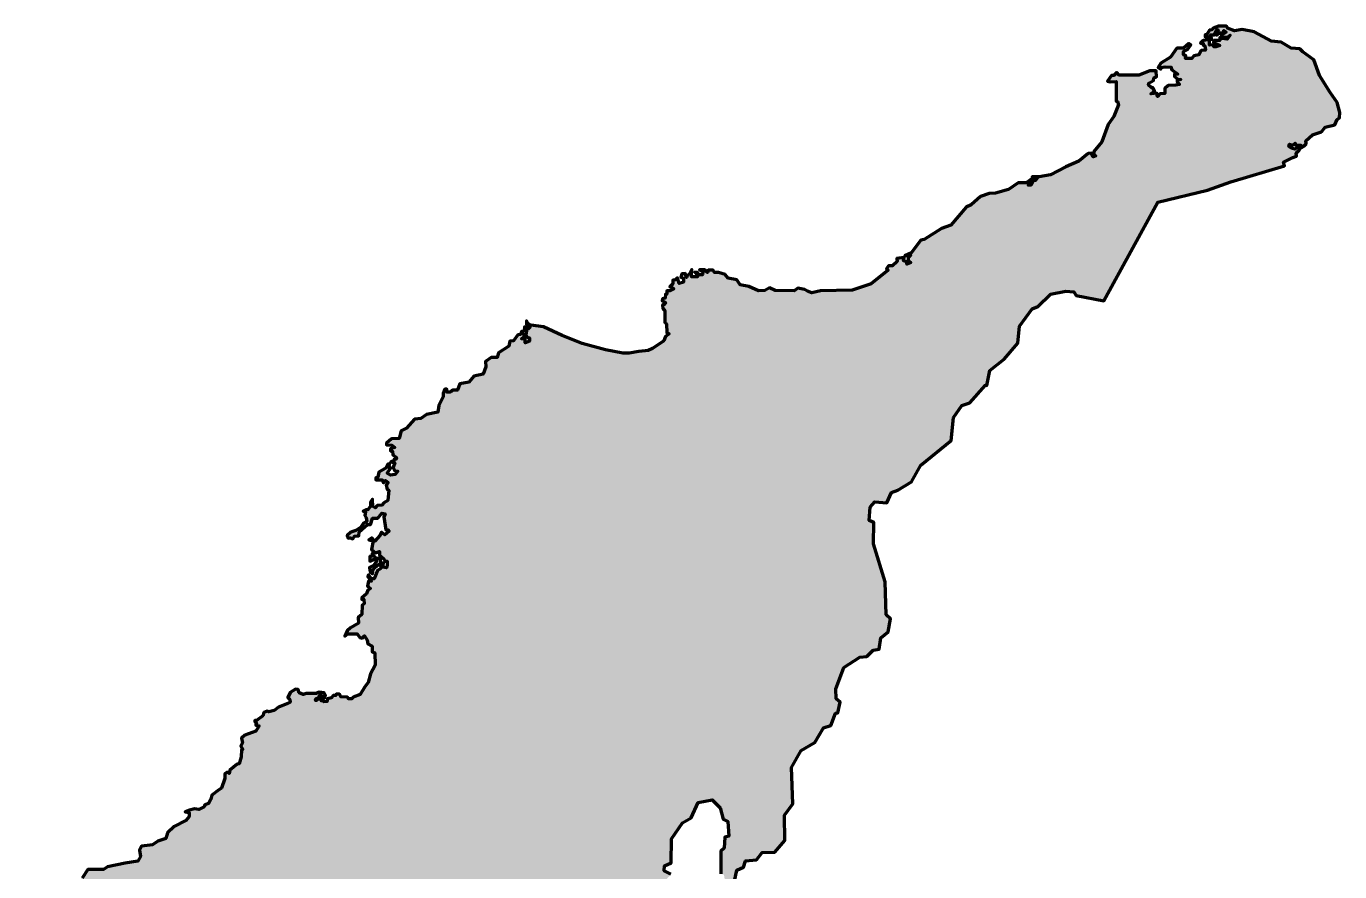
# Model space of a CAD drawing. Header units: inches. Extents: x 74 to 539, y 77 to 711.
# Drawn here: x 146.1 to 374.1, y 564.5 to 711.4 of the extents above; entities that cross this region are included whole.
import ezdxf

# ---------------------------------------------------------------- set-up
doc = ezdxf.new("R2010")
doc.units = ezdxf.units.IN
doc.header["$MEASUREMENT"] = 0
doc.layers.add('g3976', color=7, linetype='Continuous')

# ---------------------------------------------------------------- blocks, each defined once
blk = doc.blocks.new('block 5')
at = {"layer": 'g3976', "true_color": 0xffcc00}
h = blk.add_hatch(color=40, dxfattribs=at)
h.dxf.hatch_style = 2
h.paths.add_polyline_path([(176.0082596232885, 510.9291115649083), (176.0082596232885, 511.817127989925), (173.8769943650323, 514.0668184054866), (170.7984785712598, 519.45419412978), (170.4432676948838, 522.8879207999286), (169.022381125686, 525.2560363727957), (169.0816152361855, 529.2225901234317), (170.1472478653137, 531.3538769135347), (171.2128804944418, 531.7683003685635), (173.8177602545328, 532.4787221213155), (177.0147012056107, 534.7284125368773), (179.7971971698131, 537.9253319561084), (179.8894826651242, 540.3549424833873), (181.7200772149053, 542.7575736066474), (182.5489241249628, 542.7575736066474), (182.9041350013389, 542.0471518538952), (184.324978506843, 541.8103446029779), (185.094591306401, 542.6391699811886), (186.1602239355292, 542.9351898107587), (186.5746258587112, 543.6456115635108), (190.1267776861652, 545.7768983536139), (191.8436410212394, 545.7768983536139), (192.08042674031, 545.1848802263205), (194.8037316577064, 545.1848802263205), (197.8230564046729, 542.8759987639528), (198.8271725475426, 539.8659542429497), (200.7547250033866, 536.8596993269803), (200.8731501606921, 534.5508178646127), (200.16272840794, 534.432414239154), (200.16272840794, 534.0179907841252), (201.8203576325147, 533.9587782054724), (204.7804698008285, 535.7348541191994), (207.089372795043, 535.9124703233109), (207.089372795043, 537.0965065778977), (207.7406035009891, 537.4517174542738), (207.9773892200597, 536.3268722464928), (209.5166578828693, 535.2612396173647), (212.9738542660111, 535.0758288847179), (215.1643321029201, 536.141461513846), (217.8876370203165, 536.0230578883874), (218.4204425689572, 535.431039761094), (220.6037072371939, 534.8786832955745), (224.4792243396322, 534.9775575360012), (225.1304550455783, 536.0431901651293), (228.1497367288513, 536.3984010415054), (228.8009674347974, 536.9312281219928), (230.3994486762597, 537.1088443261042), (230.8730631780945, 536.4576136201581), (232.5307354663628, 536.3984225733521), (233.7739842996023, 534.9183664891953), (233.9515789718669, 533.3791193582324), (234.3659808950489, 532.9646959032036), (234.4844060523544, 530.1229873603485), (233.6119786844084, 527.6241734775097), (232.4871550084744, 527.0913463970222), (232.5463460552803, 524.4864451050845), (231.4214793156527, 522.8287728168161), (231.3622882688467, 521.2895256858533), (231.8951153493342, 520.9343148094773), (232.2503262257102, 521.822331234494), (234.1447842330491, 522.4143708936342), (234.5592292199246, 524.1312557605552), (237.045705354557, 526.3809461761169), (238.6441435323257, 526.5585623802283), (240.5386230715114, 533.7812265969014), (240.8346429010815, 533.8404391755541), (241.1306627306516, 536.0309170124631), (239.7690102719534, 537.51097309662), (238.170529030491, 537.8069929261901), (238.1113379836851, 541.2407195963386), (237.4601072777389, 541.6551430513674), (237.6969360605031, 544.5560426410284), (239.0585885192013, 545.8584825210739), (240.5978356501641, 545.9768861465326), (241.8410844834037, 547.2201349797722), (244.3867731966887, 547.3977511838835), (246.9324834418205, 550.0618435226272), (249.0045576532708, 550.3578633521973), (249.0045576532708, 553.7323774436932), (250.780612035151, 555.0348173237386), (250.780612035151, 556.3964697824368), (251.2542265369857, 557.2845077393004), (252.0830734470433, 557.5805275688704), (252.1422644938492, 560.4222361117255), (253.6815116248121, 562.6127139486345), (256.9968562013487, 562.8495211995519), (258.0032977836709, 564.0335574541386), (256.8784310440432, 564.625575581432), (256.9376651545427, 565.5136135382955), (258.0624888304768, 566.046440618783), (258.1216798772828, 570.1905890416836), (260.0161594164684, 572.973085005886), (261.5553850155845, 573.8611229627495), (262.7632785564066, 576.4837234327427), (265.1597731033336, 576.9857815041776), (266.5806166088377, 575.5649379986734), (267.1134436893252, 573.6112674126817), (267.88307802073, 573.196843957653), (268.0606726929946, 570.6511552443679), (267.4094635188953, 570.4735390402566), (267.2910814252834, 568.5790595010709), (266.6990417661432, 568.0462324205835), (266.6990417661432, 564.1388912486002), (267.2318688466306, 563.9612750444887), (267.4094635188953, 562.8956424153606), (269.0671142753168, 562.8364513685547), (269.4815592621923, 564.7309309077403), (270.6063829381264, 565.2637579882278), (270.9616153463492, 566.3886031960087), (272.8560733536881, 566.5662194001201), (273.8625149360103, 567.8094682333597), (276.0530358366128, 567.8686808120124), (277.8291117503398, 569.8815639766567), (277.7661095666533, 574.2802188285301), (279.1869530721575, 576.275402815119), (278.9394229615423, 582.5685372061781), (280.6562862966165, 585.5286493744919), (283.0243588057901, 586.9495144118429), (284.504414889947, 589.4952031251279), (285.8068763018393, 589.9096265801567), (286.5765106332441, 592.0409133702597), (286.9909125564261, 592.1001044170656), (287.4053144796081, 593.9353713775986), (286.694892726856, 594.527389504892), (286.6356801482033, 596.2442528399662), (288.0611745326125, 599.9893730782877), (290.8436920286617, 601.7654489920147), (292.0277282832485, 601.8838526174734), (293.1525950228761, 602.9494852466015), (294.1589935415047, 603.127101450713), (294.4550133710749, 605.1399846153573), (295.7574747829671, 606.1464261976795), (296.1718767061491, 608.3961166132411), (295.4022423747443, 609.1065383659933), (295.2246477024797, 614.8491464985094), (293.2117645378353, 621.4205800092363), (293.270977116488, 625.150326508955), (292.4421302064305, 625.505537385331), (292.6197679423887, 627.8144188476987), (293.4485717887526, 628.7616478513681), (295.5206675320497, 628.5840316472567), (296.3495144421073, 630.3601075609837), (297.4151686030822, 630.7745310160125), (299.7832411122558, 632.1953745215167), (301.4408918686773, 635.0962741111776), (306.6674892930434, 639.3980141206816), (307.0818912162254, 643.4237589181236), (308.5619903640759, 645.4958331295738), (309.9236212909273, 645.9694476314086), (312.6469262083237, 648.9887616124518), (312.8836903955475, 648.9295597997224), (313.3727216996788, 651.5605792218076), (315.8899668433637, 653.5496481639102), (318.2580393525373, 656.3321548940361), (318.5540591821074, 659.2922670623498), (320.7575853181667, 662.250053791211), (321.7048143218362, 662.6644664803165), (323.9390879351014, 664.8288261870779), (326.6031802738451, 665.3616425016419), (327.9648112006965, 665.2432388761832), (328.3792131238785, 664.5920189361605), (333.2122083890548, 663.6525844610264), (342.561293198458, 680.7830095496529), (351.2153730574056, 682.9107005213432), (355.2392445841774, 684.3218116321016), (364.5547827762929, 687.1219852425127), (364.3673695818954, 687.7393463534694), (365.9989668037097, 688.5551449643765), (366.6163279146664, 688.7756310754326), (366.5722306924553, 689.3488949641782), (367.1234459700952, 689.8229401029485), (367.3329077755984, 690.1757178806381), (367.0352515256728, 690.4843984361164), (366.3296959702937, 689.9993289917933), (365.7674563871009, 690.1867421861908), (365.3375084705417, 690.4623498250108), (365.4367272205169, 690.89229774157), (365.9989668037097, 690.7048845471725), (366.4289147202689, 691.0356137137564), (366.4511355861487, 690.6938602416196), (367.4102501692423, 690.7048630153257), (367.5756147525343, 690.3190123209777), (367.9394168357767, 690.5284741264809), (368.3032189190191, 690.9253491263817), (368.2700598749735, 691.4875887095744), (369.4165876524647, 692.5018248204319), (371.0040876520678, 693.053040098072), (371.6434973741302, 693.824741486768), (373.2861189014973, 694.2216164866687), (373.6940182069509, 695.1476581531039), (374.1239661235101, 695.467363014135), (374.1458424798414, 696.4154532916758), (373.6938459521766, 698.1462692634653), (372.5032209524742, 699.866060929702), (370.651137619604, 702.8205748178523), (369.6258772031936, 705.5546025949466), (367.7186723425593, 706.9105921779409), (367.2225785926833, 707.4287345389225), (365.6902001208442, 707.5830748166617), (364.0034813712659, 708.6303838441776), (362.2947140105819, 708.773699816364), (359.3181515113261, 710.4163213437312), (357.2014848451886, 710.8352449547375), (355.9006167899582, 710.6037345381287), (354.6769188735975, 711.0557310657935), (354.4674570680943, 711.3754359268247), (353.1004431795472, 711.3754359268247), (353.1007446254021, 711.3754036290545), (352.174702958967, 711.0556987680234), (351.9431925423582, 710.7359939069921), (351.5242258676582, 710.6808723792282), (351.0501807288879, 709.9532682127434), (350.7745730900679, 709.8981466849793), (350.7745730900679, 709.534344601737), (351.4470557287887, 709.534344601737), (351.590371700975, 709.0713237685194), (351.9541737842174, 709.1595182129419), (351.7116390620558, 709.8981466849793), (352.3841217007766, 709.8981466849793), (352.7920210062302, 710.7580425180978), (353.023531422839, 710.7470397443917), (352.637680728491, 709.8761196057205), (352.858166839547, 709.8871223794266), (353.3983578116341, 710.250924462669), (353.9716217003797, 710.2399216889629), (354.037724470003, 710.625772383311), (354.423575164351, 710.3722133555965), (353.6298251645494, 709.8320223835094), (353.872359886711, 709.523341828031), (354.6440612754069, 709.4902904432194), (355.0960578030717, 709.7989709986978), (354.6220126643013, 709.126488359977), (353.7951897478414, 709.236731415505), (353.3321258509302, 709.4351689154554), (353.3211876727646, 708.8949779433682), (352.362073089671, 708.8949779433682), (352.2408057285902, 708.5642487767842), (353.3322119783173, 708.024057804697), (352.637680728491, 707.7815230825355), (352.2959272563542, 707.7705203088294), (352.2849890781885, 708.123298086519), (351.5573849117038, 708.1012494754134), (351.5242258676582, 708.729634891923), (351.2155453121799, 709.2367529473518), (350.8737918400431, 708.9390966974262), (350.4107710068255, 708.894999475215), (349.9477501736079, 708.4319786419974), (350.4107710068255, 708.4429814157035), (350.4217091849912, 708.1012279435666), (350.7303897404695, 708.0020091935914), (350.8296084904447, 707.2192834993426), (350.0689314073016, 707.1641619715787), (349.661032101848, 706.38143627733), (348.8231848798353, 706.2270959995907), (348.44835849104, 705.7530508608204), (347.3900251579713, 705.775099471926), (347.400963336137, 706.2381203051435), (347.015112641789, 706.4034848884355), (347.015112641789, 706.9877730827338), (347.7206681971682, 707.3405508604235), (348.2829077803609, 708.1453251657779), (347.9521355500834, 708.3878598879394), (347.0260938836482, 707.5500126659266), (345.8685418006043, 707.5610154396327), (344.7440626342187, 706.0176126622407), (343.1014411068516, 704.9703036347248), (342.6273959680812, 704.2206508571344), (343.1124654124044, 703.9229946072088), (343.1015272342387, 704.2096265515817), (343.8291744644171, 704.3308939126624), (344.8654161226867, 704.2537237737928), (344.9205376504506, 703.8458244683393), (346.0119439001778, 703.0630987740905), (345.4386800114322, 703.0410501629849), (345.4496181895979, 702.6331508575313), (346.0449306894491, 702.1921786354193), (346.5740973559834, 702.1039841909969), (345.9016147172627, 701.9937411354689), (345.9016147172627, 701.6960848855433), (346.3536112449274, 701.2330640523257), (345.6811286062067, 701.1228209967978), (344.3361202650716, 701.0897696119862), (343.7518320707732, 700.5385543343461), (343.8069535985372, 699.6676341956751), (342.8919362376549, 699.6235369734638), (342.5171098488597, 699.171540445799), (342.3958424877789, 699.7337800289919), (341.3264848491573, 699.612512667911), (342.0099917934309, 700.0865578066814), (341.7343841546109, 700.6047001676629), (341.3705820713685, 700.7700647509549), (340.962682765915, 701.1338668341973), (341.0287855355382, 701.4976689174398), (341.7894626186813, 701.9386411395517), (341.8556084519981, 702.4126862783221), (342.3076049796629, 702.5890751671669), (342.2966668014972, 703.6253598891301), (341.1942362462173, 703.6253598891301), (339.2760070800302, 702.8646828059868), (335.8584723586624, 702.8867314170925), (335.439548747656, 703.3277036392044), (334.9214063866744, 702.79853697267), (334.5135070812208, 702.79853697267), (333.8410244425, 701.8394223895765), (334.2819966646121, 701.6961064173902), (335.329305692128, 701.7512279451541), (335.3402438702936, 698.3667661404447), (335.5828216561488, 698.3006203071279), (335.7592105449936, 697.7053078072768), (334.9213633229808, 695.7209328077728), (333.9512244343344, 694.3098216970145), (332.8377695735017, 691.3001862811002), (331.4266584627434, 689.6355161426275), (331.4375966409091, 689.1063494760931), (331.8123799660107, 688.8748390594843), (331.3273105216875, 688.6984501706396), (331.0186299662091, 689.3378598927019), (330.4453660774635, 689.2717140593851), (328.8688903834132, 687.9377730874963), (326.5648105228781, 686.9345612821917), (323.9410688650054, 685.5565230880917), (321.9566938655015, 685.2037453104022), (320.7550445602463, 685.2147480841081), (321.6700619211287, 685.0383591952633), (321.3283084489919, 684.5753383620457), (320.8652876157744, 684.5091925287289), (320.5235341436376, 683.7595397511386), (320.0605563741136, 683.7705425248446), (320.7550876239399, 684.9280946078885), (319.7188029019768, 684.1674175247454), (318.3187160967713, 684.1564147510394), (316.6210161053337, 682.9988626679955), (314.3720577725626, 682.3594529459331), (313.2586029117298, 682.3153557237218), (311.8033945787603, 681.7861890571875), (310.1277001347348, 680.330980724218), (309.3119015238277, 679.9230814187644), (306.6440195800502, 676.8032029473221), (304.9903737471303, 676.2630119752349), (301.9917626367688, 674.3447828090478), (301.4405473591288, 674.2124911424143), (299.7869015262089, 672.0407029485127), (299.7978397043746, 672.0186543374072), (298.6623362324362, 671.4674390597672), (299.6214508155298, 671.6879251708232), (299.4781348433434, 671.3792446153448), (299.2135515100762, 671.2028557264999), (299.2244896882419, 670.6847133655184), (299.6764862159066, 670.3539841989344), (298.9819549660803, 670.0673522545617), (298.992893144246, 670.4642272544625), (298.3975806443947, 670.6406161433072), (298.5188480054755, 671.2249043376056), (297.2400285613508, 671.0485154487608), (297.284125783562, 670.4752515600152), (296.4793514782077, 669.7696960046361), (295.8068688394869, 669.75869323093), (295.4540910617973, 669.2405508699485), (295.7186743950645, 669.0090404533397), (292.7972334235726, 666.6498390650406), (289.4678931466272, 665.5253598986551), (284.0108618979914, 665.4261411486798), (282.4895507953987, 665.0513147598847), (281.7398980178083, 665.3710196209158), (281.2107313512739, 665.6466272597359), (280.0642035737828, 665.8891619818975), (279.4137695461676, 665.3820439264687), (276.1395507969862, 665.4592140653382), (275.1142903805758, 665.9332592041086), (274.3315646863271, 665.470238370891), (273.2401584365999, 665.3930682320214), (271.5644639925744, 666.1647696207174), (270.0651584373937, 666.462425870643), (269.4808702430953, 667.344370314867), (267.9705403823618, 667.6089536481342), (267.463422326933, 668.2483633701966), (266.2948459383363, 668.6121654534389), (265.5782660774043, 668.6121654534389), (265.3467556607955, 668.9980161477869), (264.4868598276771, 668.9980161477869), (264.3545681610435, 668.5790925367805), (263.9135959389316, 669.0531376755508), (262.9875542724964, 669.0751862866565), (263.5938910779004, 668.7113842034141), (263.5277883082771, 668.2042661479853), (262.9324327447324, 668.2042661479853), (262.6458438640532, 668.5790925367805), (262.1497501141772, 668.6672869812029), (262.6237952529476, 668.1381203146685), (262.6237952529476, 667.8514883702958), (261.5764862254316, 667.8624911440018), (261.6426320587484, 669.0972133659153), (261.2567813644005, 668.3255119772193), (260.8268334478412, 668.0829772550577), (260.7055660867605, 667.7081508662626), (260.5070855231165, 668.402682116089), (259.9007702495593, 668.3696307312773), (259.7243813607145, 667.7743182314262), (260.1874021939321, 667.5648564259229), (260.1983403720978, 666.9364710094134), (259.4707792693066, 666.6939362872517), (259.140007039029, 667.675099481451), (258.7982750987391, 667.3333460093141), (258.3683487140266, 667.2561758704445), (258.3683487140266, 666.6498390650406), (257.8391820474923, 666.1096480929534), (258.136816765571, 666.1096480929534), (258.5447376028714, 665.7568703152639), (257.8170903726931, 665.3820439264687), (257.3430667657695, 665.3820439264687), (257.3430667657695, 664.8418529543815), (257.0564348213967, 664.8198043432759), (257.0345584650654, 664.1362973990023), (256.5605348581418, 664.0040057323687), (256.5164376359306, 663.6732765657847), (257.056607076171, 663.3756203158591), (256.9794154054546, 663.0889883714864), (256.5715376318478, 662.9125994826416), (256.6043521663448, 662.3502845379851), (256.9460841066348, 661.9754581491899), (256.9792431506803, 659.9139130108164), (257.2659181587467, 659.660353983102), (257.3430667657695, 658.0949025946045), (257.7288959282707, 657.9185137057597), (257.111534817314, 657.4554928725421), (256.8028542618355, 656.7058400949517), (254.8295250997312, 655.4049720397214), (254.0578237110352, 655.0191213453734), (252.4813264851381, 654.8427324565286), (250.7946292674066, 654.5671248177086), (249.6481014899155, 654.5561220440026), (246.638487605848, 655.1734831549594), (242.5925459361238, 656.2538650991337), (239.1198681551452, 657.6649762098921), (235.8787653863157, 659.15325745952), (233.7069556605674, 659.42886509834), (233.1667431566335, 659.7375456538183), (232.9462570455775, 660.2115907925887), (232.9353188674118, 659.5611567649736), (233.5747285894742, 659.1312088484144), (233.3211910936066, 658.8776498207), (233.1668077521738, 658.7343338485136), (232.6156355382274, 659.1312088484144), (232.5715383160162, 658.546920654116), (232.968413315917, 658.4477019041408), (232.8581271966954, 657.7421463487616), (233.1227105299626, 657.3011741266497), (233.4754883076522, 657.268122741838), (233.4754883076522, 656.6617859364341), (232.7038299826498, 656.3972026031669), (232.7038299826498, 657.0696852418877), (232.1084744191051, 657.0696852418877), (232.7148327563558, 657.5768032973165), (232.2407660857386, 658.039824130534), (232.1415688676102, 658.3815776026709), (231.9100799828482, 657.8083137139253), (231.4360133122311, 657.7421678806085), (230.6753577609347, 656.7058831586453), (230.0579966499779, 656.6838345475397), (229.8705619237335, 655.7688171866573), (228.0625758130744, 654.6112651036134), (227.864138313124, 653.7954664927062), (226.8058049800553, 653.7954664927062), (225.8466688651149, 653.1009352428798), (225.8688897309948, 652.1859178819975), (225.4058258340837, 650.951195660084), (223.8183258344805, 650.5984178823944), (222.9584730650558, 649.5511088548784), (221.3709730654526, 649.2644769105057), (220.9851008392579, 648.1620463552257), (220.1031563950339, 648.1620463552257), (219.8826702839779, 647.8864387164057), (219.6952786214271, 647.7761956608776), (219.1330175063875, 647.7761956608776), (219.1330175063875, 648.2943380218593), (218.769236954992, 648.2943380218593), (218.4936077843252, 647.5446852442689), (218.4936077843252, 646.9824456610761), (217.7550008441344, 645.4941644114482), (217.5786119552896, 644.3035394117459), (215.5721452809865, 643.9176887173979), (214.5910036186341, 643.2341817731243), (213.5326702855654, 643.1129144120436), (212.1325619485131, 641.5254144124405), (211.2175661194775, 641.0623935792228), (210.8647883417879, 639.7394769128869), (209.4867286158412, 639.6843553851229), (208.6158300090168, 638.9236783019797), (208.6158300090168, 638.6260220520542), (209.541871675452, 638.5819248298429), (210.093086953092, 638.1850498299422), (209.3654827866072, 637.9425151077805), (209.3545446084415, 637.6228102467494), (209.7073223861311, 637.5456401078798), (209.7182605642968, 636.9062303858174), (210.3576702863592, 636.4321852470471), (210.3467321081935, 636.1345397630448), (209.9498571082927, 636.1455425367509), (209.938918930127, 635.8478862868253), (209.4097522635927, 635.6825217035333), (210.0712105967606, 635.4951085091357), (209.8066272634935, 634.7013585093341), (210.1042619815723, 634.106046009483), (210.600377263295, 634.0619487872717), (210.1263536563714, 633.4666362874206), (209.3215578191703, 633.4004904541038), (208.7593397678243, 633.7532682317934), (209.4097522635927, 634.6793098982286), (209.1010717081143, 634.6793098982286), (209.1451689303255, 635.3517925369493), (208.8916314344579, 635.2635980925269), (208.6049564263915, 634.6352126760173), (207.3041314348548, 633.9076085095326), (207.1607939308216, 633.0146397597558), (206.808016153132, 632.9374696208862), (206.808016153132, 632.5957161487494), (207.9104467084119, 632.5847133750434), (208.1419786568675, 632.0334980974035), (208.4506592123459, 632.4303730973043), (208.9136369818699, 632.1327168473787), (208.5719050415799, 631.6807203197138), (208.7482939304247, 630.8979946254651), (209.0459286485035, 630.7987758754899), (208.8475342122467, 629.0018140703836), (208.1529814305735, 628.5828904593772), (207.8222522639896, 628.1419182372653), (206.9954508793764, 628.1309154635592), (206.686770323898, 627.7230161581057), (206.245798101786, 627.9545265747145), (206.2235772359061, 629.2112974077336), (205.8928911330157, 628.6711064356464), (205.88195295485, 627.9655508802672), (205.3748348994213, 627.3812626859689), (205.0661543439429, 627.3812626859689), (204.5700821259137, 627.1056550471488), (205.0110543480257, 627.0064362971737), (204.8897654550981, 626.3890751862169), (205.1323001772597, 625.9701515752105), (205.2425432327877, 625.3307418531481), (204.6582765703361, 625.0330856032225), (204.1952126734249, 624.3275300478434), (203.313268229201, 623.743241853545), (202.4423696223766, 623.4566099091722), (201.8250085114198, 622.8943703259795), (202.0124432376642, 622.4203251872091), (202.3431293405546, 622.4974953260787), (202.8061932374658, 622.3321307427867), (203.0597307333334, 622.7841272704514), (203.8314321220294, 622.8502731037682), (203.9196265664517, 623.5117314369362), (205.3197349035041, 624.8346481032721), (205.8929987922496, 624.8236453295661), (206.2347307325396, 625.9150515792933), (207.1607723989748, 625.9260543529994), (207.8222307321428, 626.7969744916704), (208.3844487834888, 626.6646828250368), (208.1970571209379, 626.1134675473969), (208.5057376764163, 623.8755335201786), (208.9467098985283, 623.8755335201786), (209.0790015651619, 623.6219744924642), (208.3293487875715, 623.0266619926131), (207.8001821210372, 623.4566099091722), (207.5686932362752, 622.971540464849), (206.64265156984, 621.9132071317803), (206.1244876770116, 622.5085196316314), (205.5953210104773, 622.144717548389), (206.3008765658564, 621.9793529650971), (206.0472960062953, 620.4690231043636), (206.7418487879684, 619.895759215618), (207.4474043433476, 620.1052210211212), (207.4474043433476, 619.4768356046117), (208.1419571250207, 618.9145960214188), (208.4175432319939, 618.4295265770957), (208.7813237833895, 618.4295265770957), (208.7813237833895, 617.7460196328221), (208.6159807319443, 617.3050474107101), (208.0316710057992, 617.3932418551325), (208.0978599028095, 618.0767487994061), (207.6347960058984, 618.0987974105117), (207.5686932362752, 618.8815231047604), (206.8300432323908, 618.8815231047604), (206.1685848992229, 619.7965404656428), (206.1795230773885, 619.3114710213197), (205.7275480815705, 619.23430088245), (205.7275480815705, 618.4405508826485), (206.4882036328669, 618.7823043547852), (206.9291758549789, 618.6059154659405), (206.8189758631444, 618.2090404660397), (206.3780036410324, 617.6798737995053), (205.7054994704649, 617.3381203273685), (205.8267452996989, 616.5664189386725), (206.2346661369993, 616.2467140776414), (206.3008119703161, 616.9302210219149), (206.5984897520885, 617.3601689384741), (207.2268536367512, 617.8672869939029), (207.612725862946, 617.8121654661389), (207.6346022192773, 617.150707132971), (207.0613383305318, 616.8199779663869), (206.4770716680802, 615.3647696334174), (206.0250966722622, 615.3537668597114), (205.540027227939, 616.0482981095378), (205.4077355613054, 615.706544637401), (206.0581480570738, 614.9458675542578), (205.540027227939, 614.9458675542578), (205.3636383390942, 614.0749474155866), (205.8928050056286, 613.6670481101331), (205.4297411087175, 613.3914404713131), (205.1872494502494, 612.7410064436979), (204.3604050019427, 612.0574994994244), (204.3604050019427, 611.80394047171), (204.6800883311271, 611.814943245416), (204.7903744503487, 610.9991446345089), (204.4265508352595, 610.7786585234528), (204.3824536130483, 609.1580856071913), (203.7320411172799, 608.628918940657), (203.7539174736112, 607.636731440905), (202.4199980335693, 606.8319571355506), (201.8357313711177, 606.313814774569), (201.4057619227117, 605.3767488025811), (201.9349285892461, 605.8287453302459), (203.5665258110604, 605.8177425565399), (204.0405924816776, 605.1562842233719), (204.4264216441788, 605.0791140845023), (204.8343424814792, 605.4649647788502), (205.3083660884027, 604.6932633901542), (205.4186091439307, 604.0759022791975), (206.1682619215211, 603.6790272792967), (206.1682619215211, 602.6978640850975), (206.6312827547387, 602.5214751962528), (206.65315911107, 600.3386626967985), (205.8925035597736, 598.883454363829), (205.4845827224733, 597.3621001975426), (204.8782674489161, 596.6014231143995), (204.0624257743154, 595.2674821425107), (202.871800774613, 594.815485614846), (202.640311889851, 594.4957807538148), (202.0339535526003, 594.4957807538148), (201.8796563385546, 594.7934370037403), (200.7220827236639, 594.8485585315044), (200.4685452277963, 595.3226036702747), (199.8952813390507, 595.3336064439808), (199.8290924420403, 595.1131203329247), (199.3550688351168, 595.1021175592188), (199.07943966445, 594.7162668648708), (198.406978557576, 594.539877976026), (198.3297868868596, 594.0658328372556), (197.7675688355136, 594.0217356150443), (197.7124257759029, 594.1650515872308), (197.2714535537909, 594.1981029720424), (197.3817396730124, 594.550880749732), (197.2384021689793, 594.4847349164152), (196.6540924428341, 594.440637694204), (196.4667007802833, 594.2091272775953), (196.3234063399437, 594.2311758887008), (196.4005549469665, 594.5288321386264), (196.8856243912897, 594.7382939441296), (197.0509674427349, 595.1902904717944), (197.6793743910912, 594.9036585274216), (197.6574980347599, 594.5839536663904), (197.9220813680271, 594.6721481108128), (198.0323244235551, 595.1461932495831), (197.8228841498987, 595.5871654716951), (196.9629452530868, 595.6533113050119), (196.4227758128464, 595.4438494995087), (194.7139869203156, 595.4658981106144), (194.1848202537813, 595.267460610664), (193.5013563732013, 595.5540925550367), (193.3028758095573, 596.1273564437823), (192.8288522026337, 596.1714536659936), (191.9028105361986, 595.6202383883535), (191.5389869211094, 594.7382939441296), (191.8476674765878, 594.4847349164152), (191.9028105361986, 593.9114710276697), (191.3625980322646, 593.6248390832968), (189.9073896992951, 593.062599500104), (189.1357313742927, 592.4893356113585), (188.1875980330584, 592.2688495003025), (187.9120119260851, 592.3790925558305), (187.3277452636336, 592.1696307503273), (187.1623591484948, 591.5853425560289), (186.0819772043205, 590.7474953340162), (185.762293875136, 590.7695439451218), (185.762293875136, 590.5600821396185), (186.0819772043205, 590.2734501952458), (185.9717341487925, 589.9206724175563), (186.533995263832, 589.8545265842395), (185.9717341487925, 588.9284849178042), (184.0425022088993, 588.2119050568723), (183.4802410938598, 587.6606897792324), (183.6566299827045, 586.8779640849835), (183.3259008161206, 586.3157245017908), (183.6897244312097, 585.6983633908341), (183.4581924827542, 585.6653120060224), (183.3920466494374, 584.419565478556), (183.0392688717478, 583.2399647844065), (182.741634153669, 583.1407460344313), (181.4297202610391, 582.1265099235737), (181.297471658099, 581.5642488085342), (180.966742491515, 581.7626863084846), (180.5809133290138, 581.465030058559), (180.5809133290138, 580.6492314476518), (180.0186522139743, 579.0066099202847), (179.5556313807567, 578.7089536703592), (178.3099063851372, 577.7608633928184), (178.155566107398, 577.0773564485448), (177.7586911074972, 576.3166793654017), (177.0972327743292, 576.0961932543456), (176.9979924925073, 575.7654640877616), (176.0499022149665, 575.3024432545441), (175.3333438858813, 575.4016620045193), (174.4293508305518, 575.1811758934633), (173.6686522155618, 574.8835196435377), (174.3962563820466, 574.7732765880097), (174.4071945602122, 574.0677210326305), (173.8118820603611, 573.3621654772514), (171.7724070649399, 572.3589536719467), (170.6258792874488, 571.2124258944555), (170.3282015056764, 570.2753599224675), (168.9281362323177, 569.8123390892499), (168.0130973395885, 569.1288321449764), (166.105914010801, 568.9083460339205), (165.7531362331114, 568.2468877007524), (165.9405278956622, 567.1334328399197), (165.455458451339, 566.3396828401181), (163.2946945629903, 565.9428078402174), (160.1748376233949, 565.303398118155), (159.4913306791213, 564.8844745071486), (156.8014001242383, 564.8844745071486), (155.7761181759811, 563.3851689519679), (154.3760529026223, 562.3378599244519), (154.0894209582496, 561.3787453413584), (154.4201501248336, 560.8275300637184), (154.3209098430116, 561.4669397857807), (154.8500765095459, 562.0843008967375), (155.1808056761299, 561.6984502023895), (155.0154626246847, 561.2354293691719), (155.6548723467471, 561.0039189525631), (156.2391390091987, 561.0700647858799), (157.6612959573566, 560.3755335360536), (158.862923730765, 559.8684154806248), (159.5905278972497, 557.9501863144377), (160.1858403971009, 556.8587800647106), (161.3103195634864, 556.0540057593562), (161.4095598453084, 555.5248390928218), (161.0016390080081, 555.1389883984739), (161.0016390080081, 554.3783113153307), (161.3544167856977, 554.2019224264859), (161.4095598453084, 553.1105161767588), (160.9795903969025, 552.6254467324355), (160.9354931746913, 551.8868182603981), (160.6488612303185, 551.5340404827084), (160.6488612303185, 551.170238399466), (161.0016390080081, 551.004873816174), (161.0567820676189, 550.1780508997141), (161.6410487300704, 548.3590404835022), (161.7512917855984, 543.4862974291648), (162.104069563288, 542.9461064570776), (162.104069563288, 544.1146828456743), (162.2915042895324, 543.695759234668), (162.8537223408784, 543.695759234668), (162.7986223449612, 542.8689363182081), (162.3907015076608, 542.648450207152), (162.093066789582, 541.8877731240088), (161.99382650776, 539.8372522911882), (161.3434140119916, 539.517547430157), (161.332475833826, 539.241939791337), (161.7293508337267, 539.2198911802315), (161.7402890118924, 538.1615578471626), (160.9244904009852, 537.4560022917835), (159.4913306791213, 537.3567835418083), (159.0503584570093, 536.9488842363547), (157.3967126240894, 536.9488842363547), (156.3714306758323, 537.3678078473611), (155.7761181759811, 537.3568050736551), (155.0154626246847, 538.1174821567982), (154.7839306762291, 538.1174821567982), (154.6626848469951, 540.4987321562029), (155.0816084580015, 540.6310238228365), (155.4233403982915, 541.7665272947748), (154.7288306803119, 541.4798953504021), (155.0264653983907, 542.0641835447004), (155.4123376245855, 542.0090620169365), (155.4123376245855, 542.3508154890733), (156.3493820647267, 542.3508154890733), (156.3493820647267, 542.0090620169365), (156.8014001242383, 541.8877946558557), (156.878548731261, 541.1271175727125), (157.2313265089506, 541.2042877115821), (157.2313265089506, 541.6562842392468), (158.201465397597, 541.6562842392468), (158.201465397597, 541.9429161836197), (157.6171987351454, 541.9429161836197), (157.0990348423171, 542.4831071557069), (157.0990348423171, 543.1776384055332), (156.757302902027, 543.3981245165892), (157.2313265089506, 543.3981245165892), (157.3415695644786, 542.9461279889244), (157.859733457307, 542.9461279889244), (158.190462623891, 542.7035932667628), (158.2236216679365, 543.0563710444524), (157.5070202751578, 543.24378423885), (157.3416772237125, 543.6957807665148), (157.8487952791413, 543.6186106276451), (158.0913300013029, 543.9272911831235), (158.5543508345205, 543.9934370164403), (158.6755966637545, 544.4674821552107), (158.2015299931373, 544.4454766077987), (157.8487522154477, 544.9636189687802), (157.462879989253, 544.4013793855875), (157.462879989253, 545.2502509131531), (157.3967341559362, 545.5699557741842), (158.1904841557377, 545.7904418852403), (158.1463869335266, 546.1762925795882), (157.341634160019, 546.2093439643999), (157.0880536004578, 545.8345175756047), (155.8864258270495, 545.8345175756047), (156.1069119381054, 545.261253686859), (155.7761827715215, 545.1510106313311), (155.6989911008051, 544.7982328536415), (155.0595813787427, 544.7872300799355), (155.0705195569084, 545.140007857625), (154.2657667834008, 545.140007857625), (153.9680890016284, 545.6030286908426), (154.089377894556, 547.069261329365), (154.6626417833016, 546.9369696627314), (155.0815653943079, 547.6425252181106), (155.0706272161423, 548.0945217457753), (154.5635091607135, 547.4220391070546), (154.2989258274463, 547.8740356347193), (153.8579536053344, 547.9181328569306), (153.7477105498064, 548.3260321623841), (154.1445855497071, 548.3370349360902), (154.4973633273967, 548.9213231303885), (153.9130536012516, 549.0425904914694), (153.9130536012516, 549.6158543802148), (153.450032768034, 549.7260974357429), (153.339789712506, 550.1229724356436), (153.9461480497567, 550.1229724356436), (154.1004883274959, 550.7513578521532), (153.0752063792388, 550.8505766021284), (152.6232313834208, 550.3434585466996), (152.6122932052551, 550.3875557689108), (152.2595154275656, 550.9718439632093), (151.9949320942984, 550.9497953521036), (151.5976049256151, 550.3736892595828), (151.3274448440312, 549.1857557407283), (150.1729502832304, 548.5066412931983), (149.9013045042185, 547.1483908662918), (148.4072096559592, 545.7222289946322), (148.4072096559592, 544.1602442334668), (149.3579914143478, 542.8019938065603), (149.4938143038538, 541.1720976006418), (148.9505012139831, 541.1041861558888), (148.8146783244771, 539.2705556157114), (146.3019548686166, 536.2824089828863), (146.0981990025108, 534.9241585559798), (147.1168706738056, 534.177132663697), (147.2527150951584, 529.2874440459415), (149.8333499957719, 526.5030317473754), (149.8333499957719, 525.4843385442339), (150.7841532860073, 522.8357491351738), (151.8707364020551, 522.5641033561618), (151.9386478468081, 520.4588055051256), (153.9081012764915, 518.0139934940181), (153.9081012764915, 514.6862681055813), (154.3835029216092, 514.3467108818164), (156.8962263774697, 510.0003138220849), (158.6619454728942, 509.3890892874612), (159.0694356732589, 508.7099533080846), (159.7485716526356, 508.5741304185786), (160.0881288764005, 509.8644909325789), (160.8351763005302, 510.1361367115909), (160.9709991900361, 511.8339443622623), (160.1560403211535, 512.445168896886), (159.9523059868945, 514.2108664604636), (161.785936527072, 514.3467108818164), (162.9404310878728, 512.8526160335572), (164.434525936132, 512.3093029436865), (165.5211090521798, 514.6862465737346), (166.5397807234746, 514.5504236842286), (167.0151823685923, 513.735464815346), (171.0899121174652, 511.018963961533), (173.2631214132543, 510.2040050926503), (175.2399172026907, 510.1182437469143)])
at = {"layer": 'g3976', "color": 1, "lineweight": 90, "true_color": 0xff0000}
for points in [[(258.0032977836709, 564.0335574541386), (256.8784310440432, 564.625575581432), (256.9376651545427, 565.5136135382955), (258.0624888304768, 566.046440618783), (258.1216798772828, 570.1905890416836), (260.0161594164684, 572.973085005886), (261.5553850155845, 573.8611229627495), (262.7632785564066, 576.4837234327427), (265.1597731033336, 576.9857815041776), (266.5806166088377, 575.5649379986734), (267.1134436893252, 573.6112674126817), (267.88307802073, 573.196843957653), (268.0606726929946, 570.6511552443679), (267.4094635188953, 570.4735390402566), (267.2910814252834, 568.5790595010709), (266.6990417661432, 568.0462324205835), (266.6990417661432, 564.1388912486002)], [(269.0671142753168, 562.8364513685547), (269.4815592621923, 564.7309309077403), (270.6063829381264, 565.2637579882278), (270.9616153463492, 566.3886031960087), (272.8560733536881, 566.5662194001201), (273.8625149360103, 567.8094682333597), (276.0530358366128, 567.8686808120124), (277.8291117503398, 569.8815639766567), (277.7661095666533, 574.2802188285301), (279.1869530721575, 576.275402815119), (278.9394229615423, 582.5685372061781), (280.6562862966165, 585.5286493744919), (283.0243588057901, 586.9495144118429), (284.504414889947, 589.4952031251279), (285.8068763018393, 589.9096265801567), (286.5765106332441, 592.0409133702597), (286.9909125564261, 592.1001044170656), (287.4053144796081, 593.9353713775986), (286.694892726856, 594.527389504892), (286.6356801482033, 596.2442528399662), (288.0611745326125, 599.9893730782877), (290.8436920286617, 601.7654489920147), (292.0277282832485, 601.8838526174734), (293.1525950228761, 602.9494852466015), (294.1589935415047, 603.127101450713), (294.4550133710749, 605.1399846153573), (295.7574747829671, 606.1464261976795), (296.1718767061491, 608.3961166132411), (295.4022423747443, 609.1065383659933), (295.2246477024797, 614.8491464985094), (293.2117645378353, 621.4205800092363), (293.270977116488, 625.150326508955), (292.4421302064305, 625.505537385331), (292.6197679423887, 627.8144188476987), (293.4485717887526, 628.7616478513681), (295.5206675320497, 628.5840316472567), (296.3495144421073, 630.3601075609837), (297.4151686030822, 630.7745310160125), (299.7832411122558, 632.1953745215167), (301.4408918686773, 635.0962741111776), (306.6674892930434, 639.3980141206816), (307.0818912162254, 643.4237589181236), (308.5619903640759, 645.4958331295738), (309.9236212909273, 645.9694476314086), (312.6469262083237, 648.9887616124518), (312.8836903955475, 648.9295597997224), (313.3727216996788, 651.5605792218076), (315.8899668433637, 653.5496481639102), (318.2580393525373, 656.3321548940361), (318.5540591821074, 659.2922670623498), (320.7575853181667, 662.250053791211), (321.7048143218362, 662.6644664803165), (323.9390879351014, 664.8288261870779), (326.6031802738451, 665.3616425016419), (327.9648112006965, 665.2432388761832), (328.3792131238785, 664.5920189361605), (333.2122083890548, 663.6525844610264), (342.561293198458, 680.7830095496529), (351.2153730574056, 682.9107005213432), (355.2392445841774, 684.3218116321016), (364.5547827762929, 687.1219852425127), (364.3673695818954, 687.7393463534694), (365.9989668037097, 688.5551449643765), (366.6163279146664, 688.7756310754326), (366.5722306924553, 689.3488949641782), (367.1234459700952, 689.8229401029485), (367.3329077755984, 690.1757178806381), (367.0352515256728, 690.4843984361164), (366.3296959702937, 689.9993289917933), (365.7674563871009, 690.1867421861908), (365.3375084705417, 690.4623498250108), (365.4367272205169, 690.89229774157), (365.9989668037097, 690.7048845471725), (366.4289147202689, 691.0356137137564), (366.4511355861487, 690.6938602416196), (367.4102501692423, 690.7048630153257), (367.5756147525343, 690.3190123209777), (367.9394168357767, 690.5284741264809), (368.3032189190191, 690.9253491263817), (368.2700598749735, 691.4875887095744), (369.4165876524647, 692.5018248204319), (371.0040876520678, 693.053040098072), (371.6434973741302, 693.824741486768), (373.2861189014973, 694.2216164866687), (373.6940182069509, 695.1476581531039), (374.1239661235101, 695.467363014135), (374.1458424798414, 696.4154532916758), (373.6938459521766, 698.1462692634653), (372.5032209524742, 699.866060929702), (370.651137619604, 702.8205748178523), (369.6258772031936, 705.5546025949466), (367.7186723425593, 706.9105921779409), (367.2225785926833, 707.4287345389225), (365.6902001208442, 707.5830748166617), (364.0034813712659, 708.6303838441776), (362.2947140105819, 708.773699816364), (359.3181515113261, 710.4163213437312), (357.2014848451886, 710.8352449547375), (355.9006167899582, 710.6037345381287), (354.6769188735975, 711.0557310657935), (354.4674570680943, 711.3754359268247), (353.1004431795472, 711.3754359268247), (353.1007446254021, 711.3754036290545), (352.174702958967, 711.0556987680234), (351.9431925423582, 710.7359939069921), (351.5242258676582, 710.6808723792282), (351.0501807288879, 709.9532682127434), (350.7745730900679, 709.8981466849793), (350.7745730900679, 709.534344601737), (351.4470557287887, 709.534344601737), (351.590371700975, 709.0713237685194), (351.9541737842174, 709.1595182129419), (351.7116390620558, 709.8981466849793), (352.3841217007766, 709.8981466849793), (352.7920210062302, 710.7580425180978), (353.023531422839, 710.7470397443917), (352.637680728491, 709.8761196057205), (352.858166839547, 709.8871223794266), (353.3983578116341, 710.250924462669), (353.9716217003797, 710.2399216889629), (354.037724470003, 710.625772383311), (354.423575164351, 710.3722133555965), (353.6298251645494, 709.8320223835094), (353.872359886711, 709.523341828031), (354.6440612754069, 709.4902904432194), (355.0960578030717, 709.7989709986978), (354.6220126643013, 709.126488359977), (353.7951897478414, 709.236731415505), (353.3321258509302, 709.4351689154554), (353.3211876727646, 708.8949779433682), (352.362073089671, 708.8949779433682), (352.2408057285902, 708.5642487767842), (353.3322119783173, 708.024057804697), (352.637680728491, 707.7815230825355), (352.2959272563542, 707.7705203088294), (352.2849890781885, 708.123298086519), (351.5573849117038, 708.1012494754134), (351.5242258676582, 708.729634891923), (351.2155453121799, 709.2367529473518), (350.8737918400431, 708.9390966974262), (350.4107710068255, 708.894999475215), (349.9477501736079, 708.4319786419974), (350.4107710068255, 708.4429814157035), (350.4217091849912, 708.1012279435666), (350.7303897404695, 708.0020091935914), (350.8296084904447, 707.2192834993426), (350.0689314073016, 707.1641619715787), (349.661032101848, 706.38143627733), (348.8231848798353, 706.2270959995907), (348.44835849104, 705.7530508608204), (347.3900251579713, 705.775099471926), (347.400963336137, 706.2381203051435), (347.015112641789, 706.4034848884355), (347.015112641789, 706.9877730827338), (347.7206681971682, 707.3405508604235), (348.2829077803609, 708.1453251657779), (347.9521355500834, 708.3878598879394), (347.0260938836482, 707.5500126659266), (345.8685418006043, 707.5610154396327), (344.7440626342187, 706.0176126622407), (343.1014411068516, 704.9703036347248), (342.6273959680812, 704.2206508571344), (343.1124654124044, 703.9229946072088), (343.1015272342387, 704.2096265515817), (343.8291744644171, 704.3308939126624), (344.8654161226867, 704.2537237737928), (344.9205376504506, 703.8458244683393), (346.0119439001778, 703.0630987740905), (345.4386800114322, 703.0410501629849), (345.4496181895979, 702.6331508575313), (346.0449306894491, 702.1921786354193), (346.5740973559834, 702.1039841909969), (345.9016147172627, 701.9937411354689), (345.9016147172627, 701.6960848855433), (346.3536112449274, 701.2330640523257), (345.6811286062067, 701.1228209967978), (344.3361202650716, 701.0897696119862), (343.7518320707732, 700.5385543343461), (343.8069535985372, 699.6676341956751), (342.8919362376549, 699.6235369734638), (342.5171098488597, 699.171540445799), (342.3958424877789, 699.7337800289919), (341.3264848491573, 699.612512667911), (342.0099917934309, 700.0865578066814), (341.7343841546109, 700.6047001676629), (341.3705820713685, 700.7700647509549), (340.962682765915, 701.1338668341973), (341.0287855355382, 701.4976689174398), (341.7894626186813, 701.9386411395517), (341.8556084519981, 702.4126862783221), (342.3076049796629, 702.5890751671669), (342.2966668014972, 703.6253598891301), (341.1942362462173, 703.6253598891301), (339.2760070800302, 702.8646828059868), (335.8584723586624, 702.8867314170925), (335.439548747656, 703.3277036392044), (334.9214063866744, 702.79853697267), (334.5135070812208, 702.79853697267), (333.8410244425, 701.8394223895765), (334.2819966646121, 701.6961064173902), (335.329305692128, 701.7512279451541), (335.3402438702936, 698.3667661404447), (335.5828216561488, 698.3006203071279), (335.7592105449936, 697.7053078072768), (334.9213633229808, 695.7209328077728), (333.9512244343344, 694.3098216970145), (332.8377695735017, 691.3001862811002), (331.4266584627434, 689.6355161426275), (331.4375966409091, 689.1063494760931), (331.8123799660107, 688.8748390594843), (331.3273105216875, 688.6984501706396), (331.0186299662091, 689.3378598927019), (330.4453660774635, 689.2717140593851), (328.8688903834132, 687.9377730874963), (326.5648105228781, 686.9345612821917), (323.9410688650054, 685.5565230880917), (321.9566938655015, 685.2037453104022), (320.7550445602463, 685.2147480841081), (321.6700619211287, 685.0383591952633), (321.3283084489919, 684.5753383620457), (320.8652876157744, 684.5091925287289), (320.5235341436376, 683.7595397511386), (320.0605563741136, 683.7705425248446), (320.7550876239399, 684.9280946078885), (319.7188029019768, 684.1674175247454), (318.3187160967713, 684.1564147510394), (316.6210161053337, 682.9988626679955), (314.3720577725626, 682.3594529459331), (313.2586029117298, 682.3153557237218), (311.8033945787603, 681.7861890571875), (310.1277001347348, 680.330980724218), (309.3119015238277, 679.9230814187644), (306.6440195800502, 676.8032029473221), (304.9903737471303, 676.2630119752349), (301.9917626367688, 674.3447828090478), (301.4405473591288, 674.2124911424143), (299.7869015262089, 672.0407029485127), (299.7978397043746, 672.0186543374072), (298.6623362324362, 671.4674390597672), (299.6214508155298, 671.6879251708232), (299.4781348433434, 671.3792446153448), (299.2135515100762, 671.2028557264999), (299.2244896882419, 670.6847133655184), (299.6764862159066, 670.3539841989344), (298.9819549660803, 670.0673522545617), (298.992893144246, 670.4642272544625), (298.3975806443947, 670.6406161433072), (298.5188480054755, 671.2249043376056), (297.2400285613508, 671.0485154487608), (297.284125783562, 670.4752515600152), (296.4793514782077, 669.7696960046361), (295.8068688394869, 669.75869323093), (295.4540910617973, 669.2405508699485), (295.7186743950645, 669.0090404533397), (292.7972334235726, 666.6498390650406), (289.4678931466272, 665.5253598986551), (284.0108618979914, 665.4261411486798), (282.4895507953987, 665.0513147598847), (281.7398980178083, 665.3710196209158), (281.2107313512739, 665.6466272597359), (280.0642035737828, 665.8891619818975), (279.4137695461676, 665.3820439264687), (276.1395507969862, 665.4592140653382), (275.1142903805758, 665.9332592041086), (274.3315646863271, 665.470238370891), (273.2401584365999, 665.3930682320214), (271.5644639925744, 666.1647696207174), (270.0651584373937, 666.462425870643), (269.4808702430953, 667.344370314867), (267.9705403823618, 667.6089536481342), (267.463422326933, 668.2483633701966), (266.2948459383363, 668.6121654534389), (265.5782660774043, 668.6121654534389), (265.3467556607955, 668.9980161477869), (264.4868598276771, 668.9980161477869), (264.3545681610435, 668.5790925367805), (263.9135959389316, 669.0531376755508), (262.9875542724964, 669.0751862866565), (263.5938910779004, 668.7113842034141), (263.5277883082771, 668.2042661479853), (262.9324327447324, 668.2042661479853), (262.6458438640532, 668.5790925367805), (262.1497501141772, 668.6672869812029), (262.6237952529476, 668.1381203146685), (262.6237952529476, 667.8514883702958), (261.5764862254316, 667.8624911440018), (261.6426320587484, 669.0972133659153), (261.2567813644005, 668.3255119772193), (260.8268334478412, 668.0829772550577), (260.7055660867605, 667.7081508662626), (260.5070855231165, 668.402682116089), (259.9007702495593, 668.3696307312773), (259.7243813607145, 667.7743182314262), (260.1874021939321, 667.5648564259229), (260.1983403720978, 666.9364710094134), (259.4707792693066, 666.6939362872517), (259.140007039029, 667.675099481451), (258.7982750987391, 667.3333460093141), (258.3683487140266, 667.2561758704445), (258.3683487140266, 666.6498390650406), (257.8391820474923, 666.1096480929534), (258.136816765571, 666.1096480929534), (258.5447376028714, 665.7568703152639), (257.8170903726931, 665.3820439264687), (257.3430667657695, 665.3820439264687), (257.3430667657695, 664.8418529543815), (257.0564348213967, 664.8198043432759), (257.0345584650654, 664.1362973990023), (256.5605348581418, 664.0040057323687), (256.5164376359306, 663.6732765657847), (257.056607076171, 663.3756203158591), (256.9794154054546, 663.0889883714864), (256.5715376318478, 662.9125994826416), (256.6043521663448, 662.3502845379851), (256.9460841066348, 661.9754581491899), (256.9792431506803, 659.9139130108164), (257.2659181587467, 659.660353983102), (257.3430667657695, 658.0949025946045), (257.7288959282707, 657.9185137057597), (257.111534817314, 657.4554928725421), (256.8028542618355, 656.7058400949517), (254.8295250997312, 655.4049720397214), (254.0578237110352, 655.0191213453734), (252.4813264851381, 654.8427324565286), (250.7946292674066, 654.5671248177086), (249.6481014899155, 654.5561220440026), (246.638487605848, 655.1734831549594), (242.5925459361238, 656.2538650991337), (239.1198681551452, 657.6649762098921), (235.8787653863157, 659.15325745952), (233.7069556605674, 659.42886509834), (233.1667431566335, 659.7375456538183), (232.9462570455775, 660.2115907925887), (232.9353188674118, 659.5611567649736), (233.5747285894742, 659.1312088484144), (233.3211910936066, 658.8776498207), (233.1668077521738, 658.7343338485136), (232.6156355382274, 659.1312088484144), (232.5715383160162, 658.546920654116), (232.968413315917, 658.4477019041408), (232.8581271966954, 657.7421463487616), (233.1227105299626, 657.3011741266497), (233.4754883076522, 657.268122741838), (233.4754883076522, 656.6617859364341), (232.7038299826498, 656.3972026031669), (232.7038299826498, 657.0696852418877), (232.1084744191051, 657.0696852418877), (232.7148327563558, 657.5768032973165), (232.2407660857386, 658.039824130534), (232.1415688676102, 658.3815776026709), (231.9100799828482, 657.8083137139253), (231.4360133122311, 657.7421678806085), (230.6753577609347, 656.7058831586453), (230.0579966499779, 656.6838345475397), (229.8705619237335, 655.7688171866573), (228.0625758130744, 654.6112651036134), (227.864138313124, 653.7954664927062), (226.8058049800553, 653.7954664927062), (225.8466688651149, 653.1009352428798), (225.8688897309948, 652.1859178819975), (225.4058258340837, 650.951195660084), (223.8183258344805, 650.5984178823944), (222.9584730650558, 649.5511088548784), (221.3709730654526, 649.2644769105057), (220.9851008392579, 648.1620463552257), (220.1031563950339, 648.1620463552257), (219.8826702839779, 647.8864387164057), (219.6952786214271, 647.7761956608776), (219.1330175063875, 647.7761956608776), (219.1330175063875, 648.2943380218593), (218.769236954992, 648.2943380218593), (218.4936077843252, 647.5446852442689), (218.4936077843252, 646.9824456610761), (217.7550008441344, 645.4941644114482), (217.5786119552896, 644.3035394117459), (215.5721452809865, 643.9176887173979), (214.5910036186341, 643.2341817731243), (213.5326702855654, 643.1129144120436), (212.1325619485131, 641.5254144124405), (211.2175661194775, 641.0623935792228), (210.8647883417879, 639.7394769128869), (209.4867286158412, 639.6843553851229), (208.6158300090168, 638.9236783019797), (208.6158300090168, 638.6260220520542), (209.541871675452, 638.5819248298429), (210.093086953092, 638.1850498299422), (209.3654827866072, 637.9425151077805), (209.3545446084415, 637.6228102467494), (209.7073223861311, 637.5456401078798), (209.7182605642968, 636.9062303858174), (210.3576702863592, 636.4321852470471), (210.3467321081935, 636.1345397630448), (209.9498571082927, 636.1455425367509), (209.938918930127, 635.8478862868253), (209.4097522635927, 635.6825217035333), (210.0712105967606, 635.4951085091357), (209.8066272634935, 634.7013585093341), (210.1042619815723, 634.106046009483), (210.600377263295, 634.0619487872717), (210.1263536563714, 633.4666362874206), (209.3215578191703, 633.4004904541038), (208.7593397678243, 633.7532682317934), (209.4097522635927, 634.6793098982286), (209.1010717081143, 634.6793098982286), (209.1451689303255, 635.3517925369493), (208.8916314344579, 635.2635980925269), (208.6049564263915, 634.6352126760173), (207.3041314348548, 633.9076085095326), (207.1607939308216, 633.0146397597558), (206.808016153132, 632.9374696208862), (206.808016153132, 632.5957161487494), (207.9104467084119, 632.5847133750434), (208.1419786568675, 632.0334980974035), (208.4506592123459, 632.4303730973043), (208.9136369818699, 632.1327168473787), (208.5719050415799, 631.6807203197138), (208.7482939304247, 630.8979946254651), (209.0459286485035, 630.7987758754899), (208.8475342122467, 629.0018140703836), (208.1529814305735, 628.5828904593772), (207.8222522639896, 628.1419182372653), (206.9954508793764, 628.1309154635592), (206.686770323898, 627.7230161581057), (206.245798101786, 627.9545265747145), (206.2235772359061, 629.2112974077336), (205.8928911330157, 628.6711064356464), (205.88195295485, 627.9655508802672), (205.3748348994213, 627.3812626859689), (205.0661543439429, 627.3812626859689), (204.5700821259137, 627.1056550471488), (205.0110543480257, 627.0064362971737), (204.8897654550981, 626.3890751862169), (205.1323001772597, 625.9701515752105), (205.2425432327877, 625.3307418531481), (204.6582765703361, 625.0330856032225), (204.1952126734249, 624.3275300478434), (203.313268229201, 623.743241853545), (202.4423696223766, 623.4566099091722), (201.8250085114198, 622.8943703259795), (202.0124432376642, 622.4203251872091), (202.3431293405546, 622.4974953260787), (202.8061932374658, 622.3321307427867), (203.0597307333334, 622.7841272704514), (203.8314321220294, 622.8502731037682), (203.9196265664517, 623.5117314369362), (205.3197349035041, 624.8346481032721), (205.8929987922496, 624.8236453295661), (206.2347307325396, 625.9150515792933), (207.1607723989748, 625.9260543529994), (207.8222307321428, 626.7969744916704), (208.3844487834888, 626.6646828250368), (208.1970571209379, 626.1134675473969), (208.5057376764163, 623.8755335201786), (208.9467098985283, 623.8755335201786), (209.0790015651619, 623.6219744924642), (208.3293487875715, 623.0266619926131), (207.8001821210372, 623.4566099091722), (207.5686932362752, 622.971540464849), (206.64265156984, 621.9132071317803), (206.1244876770116, 622.5085196316314), (205.5953210104773, 622.144717548389), (206.3008765658564, 621.9793529650971), (206.0472960062953, 620.4690231043636), (206.7418487879684, 619.895759215618), (207.4474043433476, 620.1052210211212), (207.4474043433476, 619.4768356046117), (208.1419571250207, 618.9145960214188), (208.4175432319939, 618.4295265770957), (208.7813237833895, 618.4295265770957), (208.7813237833895, 617.7460196328221), (208.6159807319443, 617.3050474107101), (208.0316710057992, 617.3932418551325), (208.0978599028095, 618.0767487994061), (207.6347960058984, 618.0987974105117), (207.5686932362752, 618.8815231047604), (206.8300432323908, 618.8815231047604), (206.1685848992229, 619.7965404656428), (206.1795230773885, 619.3114710213197), (205.7275480815705, 619.23430088245), (205.7275480815705, 618.4405508826485), (206.4882036328669, 618.7823043547852), (206.9291758549789, 618.6059154659405), (206.8189758631444, 618.2090404660397), (206.3780036410324, 617.6798737995053), (205.7054994704649, 617.3381203273685), (205.8267452996989, 616.5664189386725), (206.2346661369993, 616.2467140776414), (206.3008119703161, 616.9302210219149), (206.5984897520885, 617.3601689384741), (207.2268536367512, 617.8672869939029), (207.612725862946, 617.8121654661389), (207.6346022192773, 617.150707132971), (207.0613383305318, 616.8199779663869), (206.4770716680802, 615.3647696334174), (206.0250966722622, 615.3537668597114), (205.540027227939, 616.0482981095378), (205.4077355613054, 615.706544637401), (206.0581480570738, 614.9458675542578), (205.540027227939, 614.9458675542578), (205.3636383390942, 614.0749474155866), (205.8928050056286, 613.6670481101331), (205.4297411087175, 613.3914404713131), (205.1872494502494, 612.7410064436979), (204.3604050019427, 612.0574994994244), (204.3604050019427, 611.80394047171), (204.6800883311271, 611.814943245416), (204.7903744503487, 610.9991446345089), (204.4265508352595, 610.7786585234528), (204.3824536130483, 609.1580856071913), (203.7320411172799, 608.628918940657), (203.7539174736112, 607.636731440905), (202.4199980335693, 606.8319571355506), (201.8357313711177, 606.313814774569), (201.4057619227117, 605.3767488025811), (201.9349285892461, 605.8287453302459), (203.5665258110604, 605.8177425565399), (204.0405924816776, 605.1562842233719), (204.4264216441788, 605.0791140845023), (204.8343424814792, 605.4649647788502), (205.3083660884027, 604.6932633901542), (205.4186091439307, 604.0759022791975), (206.1682619215211, 603.6790272792967), (206.1682619215211, 602.6978640850975), (206.6312827547387, 602.5214751962528), (206.65315911107, 600.3386626967985), (205.8925035597736, 598.883454363829), (205.4845827224733, 597.3621001975426), (204.8782674489161, 596.6014231143995), (204.0624257743154, 595.2674821425107), (202.871800774613, 594.815485614846), (202.640311889851, 594.4957807538148), (202.0339535526003, 594.4957807538148), (201.8796563385546, 594.7934370037403), (200.7220827236639, 594.8485585315044), (200.4685452277963, 595.3226036702747), (199.8952813390507, 595.3336064439808), (199.8290924420403, 595.1131203329247), (199.3550688351168, 595.1021175592188), (199.07943966445, 594.7162668648708), (198.406978557576, 594.539877976026), (198.3297868868596, 594.0658328372556), (197.7675688355136, 594.0217356150443), (197.7124257759029, 594.1650515872308), (197.2714535537909, 594.1981029720424), (197.3817396730124, 594.550880749732), (197.2384021689793, 594.4847349164152), (196.6540924428341, 594.440637694204), (196.4667007802833, 594.2091272775953), (196.3234063399437, 594.2311758887008), (196.4005549469665, 594.5288321386264), (196.8856243912897, 594.7382939441296), (197.0509674427349, 595.1902904717944), (197.6793743910912, 594.9036585274216), (197.6574980347599, 594.5839536663904), (197.9220813680271, 594.6721481108128), (198.0323244235551, 595.1461932495831), (197.8228841498987, 595.5871654716951), (196.9629452530868, 595.6533113050119), (196.4227758128464, 595.4438494995087), (194.7139869203156, 595.4658981106144), (194.1848202537813, 595.267460610664), (193.5013563732013, 595.5540925550367), (193.3028758095573, 596.1273564437823), (192.8288522026337, 596.1714536659936), (191.9028105361986, 595.6202383883535), (191.5389869211094, 594.7382939441296), (191.8476674765878, 594.4847349164152), (191.9028105361986, 593.9114710276697), (191.3625980322646, 593.6248390832968), (189.9073896992951, 593.062599500104), (189.1357313742927, 592.4893356113585), (188.1875980330584, 592.2688495003025), (187.9120119260851, 592.3790925558305), (187.3277452636336, 592.1696307503273), (187.1623591484948, 591.5853425560289), (186.0819772043205, 590.7474953340162), (185.762293875136, 590.7695439451218), (185.762293875136, 590.5600821396185), (186.0819772043205, 590.2734501952458), (185.9717341487925, 589.9206724175563), (186.533995263832, 589.8545265842395), (185.9717341487925, 588.9284849178042), (184.0425022088993, 588.2119050568723), (183.4802410938598, 587.6606897792324), (183.6566299827045, 586.8779640849835), (183.3259008161206, 586.3157245017908), (183.6897244312097, 585.6983633908341), (183.4581924827542, 585.6653120060224), (183.3920466494374, 584.419565478556), (183.0392688717478, 583.2399647844065), (182.741634153669, 583.1407460344313), (181.4297202610391, 582.1265099235737), (181.297471658099, 581.5642488085342), (180.966742491515, 581.7626863084846), (180.5809133290138, 581.465030058559), (180.5809133290138, 580.6492314476518), (180.0186522139743, 579.0066099202847), (179.5556313807567, 578.7089536703592), (178.3099063851372, 577.7608633928184), (178.155566107398, 577.0773564485448), (177.7586911074972, 576.3166793654017), (177.0972327743292, 576.0961932543456), (176.9979924925073, 575.7654640877616), (176.0499022149665, 575.3024432545441), (175.3333438858813, 575.4016620045193), (174.4293508305518, 575.1811758934633), (173.6686522155618, 574.8835196435377), (174.3962563820466, 574.7732765880097), (174.4071945602122, 574.0677210326305), (173.8118820603611, 573.3621654772514), (171.7724070649399, 572.3589536719467), (170.6258792874488, 571.2124258944555), (170.3282015056764, 570.2753599224675), (168.9281362323177, 569.8123390892499), (168.0130973395885, 569.1288321449764), (166.105914010801, 568.9083460339205), (165.7531362331114, 568.2468877007524), (165.9405278956622, 567.1334328399197), (165.455458451339, 566.3396828401181), (163.2946945629903, 565.9428078402174), (160.1748376233949, 565.303398118155), (159.4913306791213, 564.8844745071486), (156.8014001242383, 564.8844745071486), (155.7761181759811, 563.3851689519679)]]:
    blk.add_lwpolyline(points, dxfattribs=at)

msp = doc.modelspace()

# ---------------------------------------------------------------- block references
at = {"layer": 'g3976'}
msp.add_blockref('block 5', (0, 0), dxfattribs=at)

doc.saveas('drawing.dxf')
